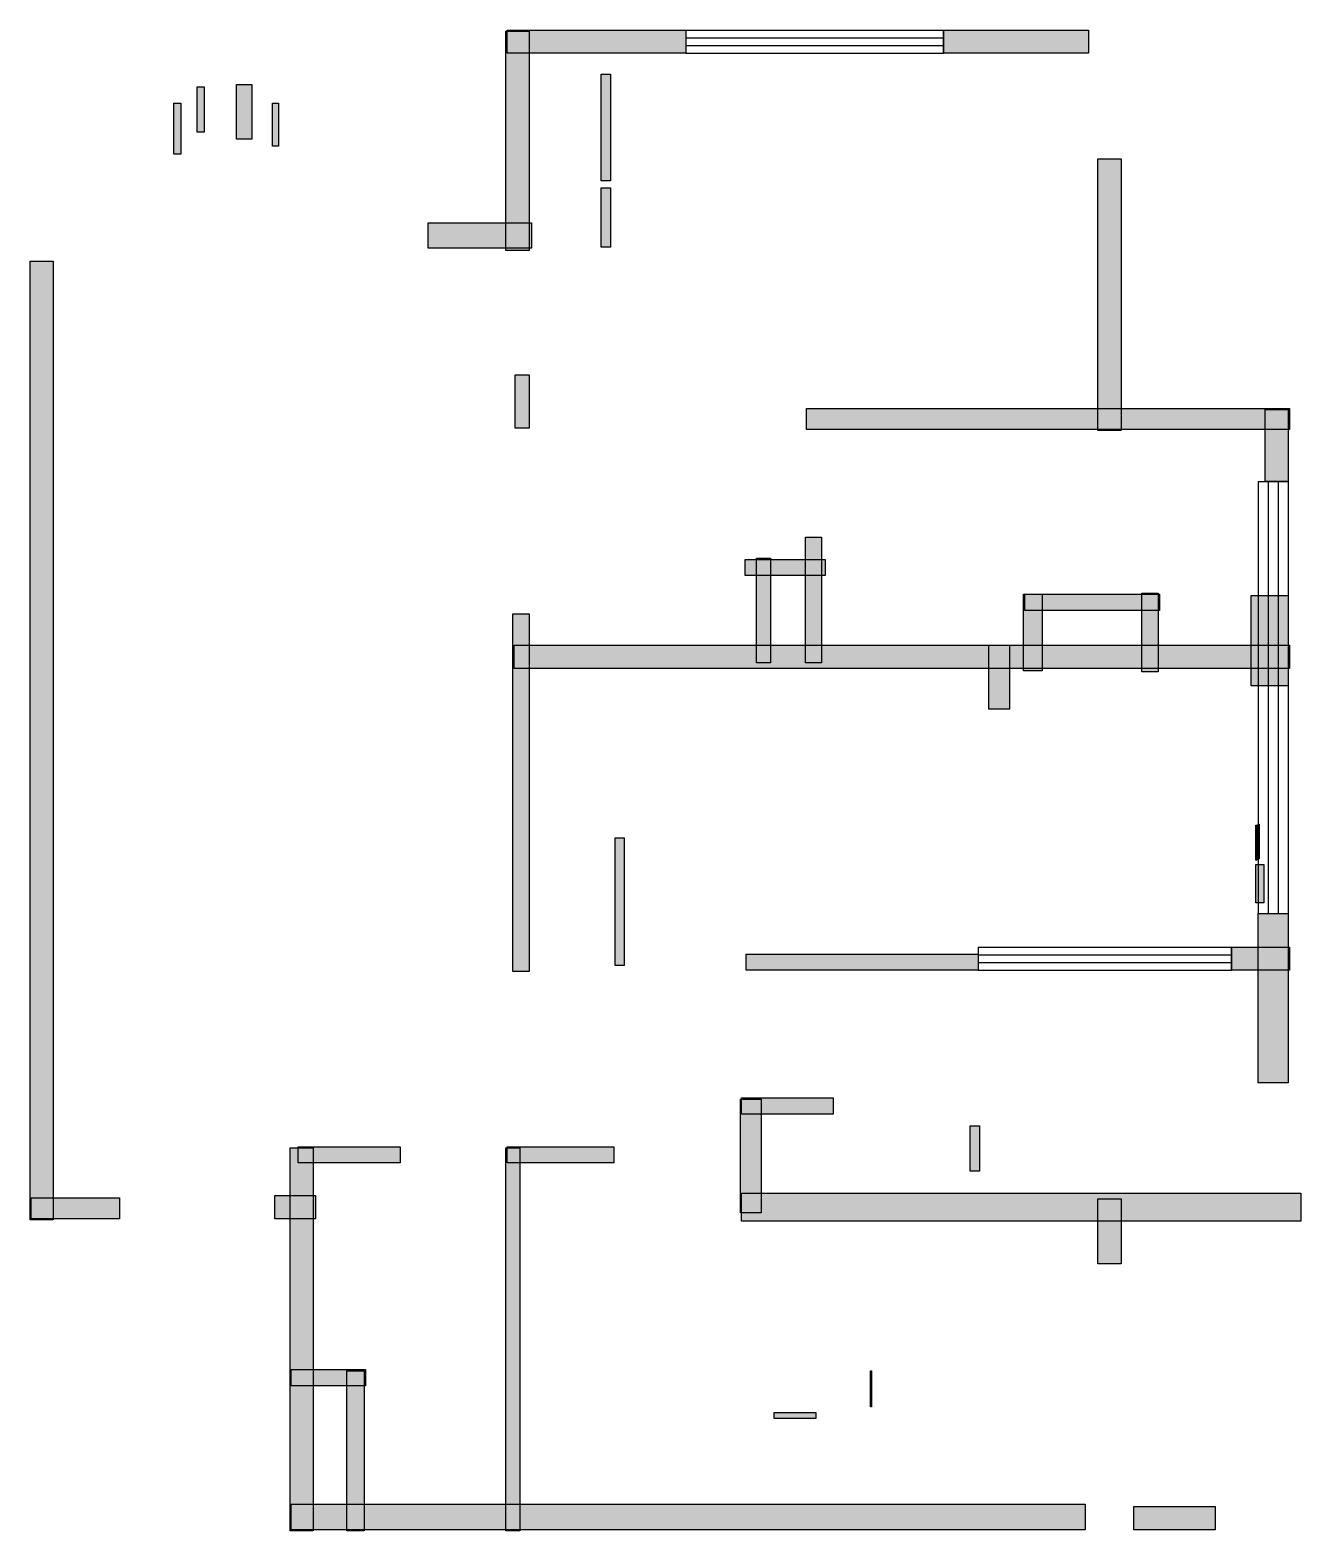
# Model space of a CAD drawing. Header units: millimetres. Extents: x 123 to 9759, y 167 to 11546.
import ezdxf

# ---------------------------------------------------------------- set-up
doc = ezdxf.new("R2010")
doc.units = ezdxf.units.MM
doc.layers.add('WALL', color=7, linetype='Continuous')
doc.layers.add('WINDOW', color=5, linetype='Continuous')

msp = doc.modelspace()

# ---------------------------------------------------------------- hatches: boundary and pattern name
at = {"layer": 'WALL'}
h = msp.add_hatch(color=256, dxfattribs=at)
h.dxf.hatch_style = 1
h.paths.add_polyline_path([(3731.2, 11536.8), (3907.2, 11536.8), (3907.2, 9873.6), (3731.2, 9873.6)])
h = msp.add_hatch(color=256, dxfattribs=at)
h.dxf.hatch_style = 1
h.paths.add_polyline_path([(3740, 11545.6), (5095.2, 11545.6), (5095.2, 11369.6), (3740, 11369.6)])
h = msp.add_hatch(color=256, dxfattribs=at)
h.dxf.hatch_style = 1
h.paths.add_polyline_path([(7048.8, 11545.6), (8148.8, 11545.6), (8148.8, 11369.6), (7048.8, 11369.6)])
h = msp.add_hatch(color=256, dxfattribs=at)
h.dxf.hatch_style = 1
h.paths.add_polyline_path([(4452.8, 11211.2), (4523.2, 11211.2), (4523.2, 10401.6), (4452.8, 10401.6)])
h = msp.add_hatch(color=256, dxfattribs=at)
h.dxf.hatch_style = 1
h.paths.add_polyline_path([(1390.4, 11114.4), (1443.2, 11114.4), (1443.2, 10771.2), (1390.4, 10771.2)])
h = msp.add_hatch(color=256, dxfattribs=at)
h.dxf.hatch_style = 1
h.paths.add_polyline_path([(1689.6, 11132), (1804, 11132), (1804, 10718.4), (1689.6, 10718.4)])
h = msp.add_hatch(color=256, dxfattribs=at)
h.dxf.hatch_style = 1
h.paths.add_polyline_path([(1214.4, 10991.2), (1267.2, 10991.2), (1267.2, 10604), (1214.4, 10604)])
h = msp.add_hatch(color=256, dxfattribs=at)
h.dxf.hatch_style = 1
h.paths.add_polyline_path([(1962.4, 10991.2), (2006.4, 10991.2), (2006.4, 10665.6), (1962.4, 10665.6)])
h = msp.add_hatch(color=256, dxfattribs=at)
h.dxf.hatch_style = 1
h.paths.add_polyline_path([(8219.2, 10568.8), (8395.2, 10568.8), (8395.2, 8509.6), (8219.2, 8509.6)])
h = msp.add_hatch(color=256, dxfattribs=at)
h.dxf.hatch_style = 1
h.paths.add_polyline_path([(4452.8, 10348.8), (4523.2, 10348.8), (4523.2, 9900), (4452.8, 9900)])
h = msp.add_hatch(color=256, dxfattribs=at)
h.dxf.hatch_style = 1
h.paths.add_polyline_path([(3141.6, 10084.8), (3924.8, 10084.8), (3924.8, 9891.2), (3141.6, 9891.2)])
h = msp.add_hatch(color=256, dxfattribs=at)
h.dxf.hatch_style = 1
h.paths.add_polyline_path([(123.2, 9794.4), (299.2, 9794.4), (299.2, 2525.6), (123.2, 2525.6)])
h = msp.add_hatch(color=256, dxfattribs=at)
h.dxf.hatch_style = 1
h.paths.add_polyline_path([(3801.6, 8932), (3907.2, 8932), (3907.2, 8527.2), (3801.6, 8527.2)])
h = msp.add_hatch(color=256, dxfattribs=at)
h.dxf.hatch_style = 1
h.paths.add_polyline_path([(6010.4, 8676.8), (9671.2, 8676.8), (9671.2, 8518.4), (6010.4, 8518.4)])
h = msp.add_hatch(color=256, dxfattribs=at)
h.dxf.hatch_style = 1
h.paths.add_polyline_path([(9486.4, 8668), (9662.4, 8668), (9662.4, 8122.4), (9486.4, 8122.4)])
h = msp.add_hatch(color=256, dxfattribs=at)
h.dxf.hatch_style = 1
h.paths.add_polyline_path([(6001.6, 7700), (6124.8, 7700), (6124.8, 6749.6), (6001.6, 6749.6)])
h = msp.add_hatch(color=256, dxfattribs=at)
h.dxf.hatch_style = 1
h.paths.add_polyline_path([(5544, 7532.8), (6151.2, 7532.8), (6151.2, 7409.6), (5544, 7409.6)])
h = msp.add_hatch(color=256, dxfattribs=at)
h.dxf.hatch_style = 1
h.paths.add_polyline_path([(5632, 7541.6), (5737.6, 7541.6), (5737.6, 6749.6), (5632, 6749.6)])
h = msp.add_hatch(color=256, dxfattribs=at)
h.dxf.hatch_style = 1
h.paths.add_polyline_path([(7656, 7268.8), (7796.8, 7268.8), (7796.8, 6688), (7656, 6688)])
h = msp.add_hatch(color=256, dxfattribs=at)
h.dxf.hatch_style = 1
h.paths.add_polyline_path([(7664.8, 7268.8), (8685.6, 7268.8), (8685.6, 7145.6), (7664.8, 7145.6)])
h = msp.add_hatch(color=256, dxfattribs=at)
h.dxf.hatch_style = 1
h.paths.add_polyline_path([(8553.6, 7277.6), (8676.8, 7277.6), (8676.8, 6679.2), (8553.6, 6679.2)])
h = msp.add_hatch(color=256, dxfattribs=at)
h.dxf.hatch_style = 1
h.paths.add_polyline_path([(9380.8, 7260), (9662.4, 7260), (9662.4, 6573.6), (9380.8, 6573.6)])
h = msp.add_hatch(color=256, dxfattribs=at)
h.dxf.hatch_style = 1
h.paths.add_polyline_path([(3784, 7119.2), (3907.2, 7119.2), (3907.2, 4408.8), (3784, 4408.8)])
h = msp.add_hatch(color=256, dxfattribs=at)
h.dxf.hatch_style = 1
h.paths.add_polyline_path([(3792.8, 6881.6), (9671.2, 6881.6), (9671.2, 6705.6), (3792.8, 6705.6)])
h = msp.add_hatch(color=256, dxfattribs=at)
h.dxf.hatch_style = 1
h.paths.add_polyline_path([(7392, 6881.6), (7550.4, 6881.6), (7550.4, 6397.6), (7392, 6397.6)])
h = msp.add_hatch(color=256, dxfattribs=at)
h.dxf.hatch_style = 1
h.paths.add_polyline_path([(9416, 5517.6), (9424.8, 5517.6), (9424.8, 5253.6), (9416, 5253.6)])
h = msp.add_hatch(color=256, dxfattribs=at)
h.dxf.hatch_style = 1
h.paths.add_polyline_path([(9433.6, 5526.4), (9442.4, 5526.4), (9442.4, 5262.4), (9433.6, 5262.4)])
h = msp.add_hatch(color=256, dxfattribs=at)
h.dxf.hatch_style = 1
h.paths.add_polyline_path([(4558.4, 5420.8), (4628.8, 5420.8), (4628.8, 4452.8), (4558.4, 4452.8)])
h = msp.add_hatch(color=256, dxfattribs=at)
h.dxf.hatch_style = 1
h.paths.add_polyline_path([(9416, 5218.4), (9477.6, 5218.4), (9477.6, 4928), (9416, 4928)])
h = msp.add_hatch(color=256, dxfattribs=at)
h.dxf.hatch_style = 1
h.paths.add_polyline_path([(9433.6, 4848.8), (9662.4, 4848.8), (9662.4, 3564), (9433.6, 3564)])
h = msp.add_hatch(color=256, dxfattribs=at)
h.dxf.hatch_style = 1
h.paths.add_polyline_path([(9231.2, 4593.6), (9671.2, 4593.6), (9671.2, 4417.6), (9231.2, 4417.6)])
h = msp.add_hatch(color=256, dxfattribs=at)
h.dxf.hatch_style = 1
h.paths.add_polyline_path([(5552.8, 4540.8), (7312.8, 4540.8), (7312.8, 4417.6), (5552.8, 4417.6)])
h = msp.add_hatch(color=256, dxfattribs=at)
h.dxf.hatch_style = 1
h.paths.add_polyline_path([(5508.8, 3440.8), (5667.2, 3440.8), (5667.2, 2578.4), (5508.8, 2578.4)])
h = msp.add_hatch(color=256, dxfattribs=at)
h.dxf.hatch_style = 1
h.paths.add_polyline_path([(5517.6, 3449.6), (6212.8, 3449.6), (6212.8, 3326.4), (5517.6, 3326.4)])
h = msp.add_hatch(color=256, dxfattribs=at)
h.dxf.hatch_style = 1
h.paths.add_polyline_path([(7251.2, 3238.4), (7321.6, 3238.4), (7321.6, 2895.2), (7251.2, 2895.2)])
h = msp.add_hatch(color=256, dxfattribs=at)
h.dxf.hatch_style = 1
h.paths.add_polyline_path([(2156, 3080), (2930.4, 3080), (2930.4, 2956.8), (2156, 2956.8)])
h = msp.add_hatch(color=256, dxfattribs=at)
h.dxf.hatch_style = 1
h.paths.add_polyline_path([(3740, 3080), (4549.6, 3080), (4549.6, 2956.8), (3740, 2956.8)])
h = msp.add_hatch(color=256, dxfattribs=at)
h.dxf.hatch_style = 1
h.paths.add_polyline_path([(2094.4, 3071.2), (2270.4, 3071.2), (2270.4, 167.2), (2094.4, 167.2)])
h = msp.add_hatch(color=256, dxfattribs=at)
h.dxf.hatch_style = 1
h.paths.add_polyline_path([(3731.2, 3071.2), (3836.8, 3071.2), (3836.8, 167.2), (3731.2, 167.2)])
h = msp.add_hatch(color=256, dxfattribs=at)
h.dxf.hatch_style = 1
h.paths.add_polyline_path([(132, 2692.8), (800.8, 2692.8), (800.8, 2534.4), (132, 2534.4)])
h = msp.add_hatch(color=256, dxfattribs=at)
h.dxf.hatch_style = 1
h.paths.add_polyline_path([(1980, 2710.4), (2288, 2710.4), (2288, 2534.4), (1980, 2534.4)])
h = msp.add_hatch(color=256, dxfattribs=at)
h.dxf.hatch_style = 1
h.paths.add_polyline_path([(5517.6, 2728), (9759.2, 2728), (9759.2, 2516.8), (5517.6, 2516.8)])
h = msp.add_hatch(color=256, dxfattribs=at)
h.dxf.hatch_style = 1
h.paths.add_polyline_path([(8219.2, 2684), (8395.2, 2684), (8395.2, 2191.2), (8219.2, 2191.2)])
h = msp.add_hatch(color=256, dxfattribs=at)
h.dxf.hatch_style = 1
h.paths.add_polyline_path([(2103.2, 1390.4), (2666.4, 1390.4), (2666.4, 1267.2), (2103.2, 1267.2)])
h = msp.add_hatch(color=256, dxfattribs=at)
h.dxf.hatch_style = 1
h.paths.add_polyline_path([(2525.6, 1381.6), (2657.6, 1381.6), (2657.6, 167.2), (2525.6, 167.2)])
h = msp.add_hatch(color=256, dxfattribs=at)
h.dxf.hatch_style = 1
h.paths.add_polyline_path([(6494.4, 1381.6), (6503.2, 1381.6), (6503.2, 1108.8), (6494.4, 1108.8)])
h = msp.add_hatch(color=256, dxfattribs=at)
h.dxf.hatch_style = 1
h.paths.add_polyline_path([(5764, 1064.8), (6080.8, 1064.8), (6080.8, 1020.8), (5764, 1020.8)])
h = msp.add_hatch(color=256, dxfattribs=at)
h.dxf.hatch_style = 1
h.paths.add_polyline_path([(2103.2, 369.6), (8122.4, 369.6), (8122.4, 176), (2103.2, 176)])
h = msp.add_hatch(color=256, dxfattribs=at)
h.dxf.hatch_style = 1
h.paths.add_polyline_path([(8492, 352), (9108, 352), (9108, 176), (8492, 176)])

# ---------------------------------------------------------------- linework, layer by layer
for points in [[(3731.2, 11536.8), (3907.2, 11536.8), (3907.2, 9873.6), (3731.2, 9873.6)], [(3740, 11545.6), (5095.2, 11545.6), (5095.2, 11369.6), (3740, 11369.6)], [(7048.8, 11545.6), (8148.8, 11545.6), (8148.8, 11369.6), (7048.8, 11369.6)], [(4452.8, 11211.2), (4523.2, 11211.2), (4523.2, 10401.6), (4452.8, 10401.6)], [(1390.4, 11114.4), (1443.2, 11114.4), (1443.2, 10771.2), (1390.4, 10771.2)], [(1689.6, 11132), (1804, 11132), (1804, 10718.4), (1689.6, 10718.4)], [(1214.4, 10991.2), (1267.2, 10991.2), (1267.2, 10604), (1214.4, 10604)], [(1962.4, 10991.2), (2006.4, 10991.2), (2006.4, 10665.6), (1962.4, 10665.6)], [(8219.2, 10568.8), (8395.2, 10568.8), (8395.2, 8509.6), (8219.2, 8509.6)], [(4452.8, 10348.8), (4523.2, 10348.8), (4523.2, 9900), (4452.8, 9900)], [(3141.6, 10084.8), (3924.8, 10084.8), (3924.8, 9891.2), (3141.6, 9891.2)], [(123.2, 9794.4), (299.2, 9794.4), (299.2, 2525.6), (123.2, 2525.6)], [(3801.6, 8932), (3907.2, 8932), (3907.2, 8527.2), (3801.6, 8527.2)], [(6010.4, 8676.8), (9671.2, 8676.8), (9671.2, 8518.4), (6010.4, 8518.4)], [(9486.4, 8668), (9662.4, 8668), (9662.4, 8122.4), (9486.4, 8122.4)], [(6001.6, 7700), (6124.8, 7700), (6124.8, 6749.6), (6001.6, 6749.6)], [(5544, 7532.8), (6151.2, 7532.8), (6151.2, 7409.6), (5544, 7409.6)], [(5632, 7541.6), (5737.6, 7541.6), (5737.6, 6749.6), (5632, 6749.6)], [(7656, 7268.8), (7796.8, 7268.8), (7796.8, 6688), (7656, 6688)], [(7664.8, 7268.8), (8685.6, 7268.8), (8685.6, 7145.6), (7664.8, 7145.6)], [(8553.6, 7277.6), (8676.8, 7277.6), (8676.8, 6679.2), (8553.6, 6679.2)], [(9380.8, 7260), (9662.4, 7260), (9662.4, 6573.6), (9380.8, 6573.6)], [(3784, 7119.2), (3907.2, 7119.2), (3907.2, 4408.8), (3784, 4408.8)], [(3792.8, 6881.6), (9671.2, 6881.6), (9671.2, 6705.6), (3792.8, 6705.6)], [(7392, 6881.6), (7550.4, 6881.6), (7550.4, 6397.6), (7392, 6397.6)], [(9416, 5517.6), (9424.8, 5517.6), (9424.8, 5253.6), (9416, 5253.6)], [(9433.6, 5526.4), (9442.4, 5526.4), (9442.4, 5262.4), (9433.6, 5262.4)], [(4558.4, 5420.8), (4628.8, 5420.8), (4628.8, 4452.8), (4558.4, 4452.8)], [(9416, 5218.4), (9477.6, 5218.4), (9477.6, 4928), (9416, 4928)], [(9433.6, 4848.8), (9662.4, 4848.8), (9662.4, 3564), (9433.6, 3564)], [(9231.2, 4593.6), (9671.2, 4593.6), (9671.2, 4417.6), (9231.2, 4417.6)], [(5552.8, 4540.8), (7312.8, 4540.8), (7312.8, 4417.6), (5552.8, 4417.6)], [(5508.8, 3440.8), (5667.2, 3440.8), (5667.2, 2578.4), (5508.8, 2578.4)], [(5517.6, 3449.6), (6212.8, 3449.6), (6212.8, 3326.4), (5517.6, 3326.4)], [(7251.2, 3238.4), (7321.6, 3238.4), (7321.6, 2895.2), (7251.2, 2895.2)], [(2156, 3080), (2930.4, 3080), (2930.4, 2956.8), (2156, 2956.8)], [(3740, 3080), (4549.6, 3080), (4549.6, 2956.8), (3740, 2956.8)], [(2094.4, 3071.2), (2270.4, 3071.2), (2270.4, 167.2), (2094.4, 167.2)], [(3731.2, 3071.2), (3836.8, 3071.2), (3836.8, 167.2), (3731.2, 167.2)], [(132, 2692.8), (800.8, 2692.8), (800.8, 2534.4), (132, 2534.4)], [(1980, 2710.4), (2288, 2710.4), (2288, 2534.4), (1980, 2534.4)], [(5517.6, 2728), (9759.2, 2728), (9759.2, 2516.8), (5517.6, 2516.8)], [(8219.2, 2684), (8395.2, 2684), (8395.2, 2191.2), (8219.2, 2191.2)], [(2103.2, 1390.4), (2666.4, 1390.4), (2666.4, 1267.2), (2103.2, 1267.2)], [(2525.6, 1381.6), (2657.6, 1381.6), (2657.6, 167.2), (2525.6, 167.2)], [(6494.4, 1381.6), (6503.2, 1381.6), (6503.2, 1108.8), (6494.4, 1108.8)], [(5764, 1064.8), (6080.8, 1064.8), (6080.8, 1020.8), (5764, 1020.8)], [(2103.2, 369.6), (8122.4, 369.6), (8122.4, 176), (2103.2, 176)], [(8492, 352), (9108, 352), (9108, 176), (8492, 176)]]:
    msp.add_lwpolyline(points, close=True, dxfattribs=at)
at = {"layer": 'WINDOW'}
for p, q in [((5095.2, 11545.6), (7048.8, 11545.6)), ((5095.2, 11545.6), (5095.2, 11369.6)), ((7048.8, 11545.6), (7048.8, 11369.6)), ((5095.2, 11486.9), (7048.8, 11486.9)), ((5095.2, 11428.3), (7048.8, 11428.3)), ((5095.2, 11369.6), (7048.8, 11369.6)), ((9433.6, 8122.4), (9433.6, 4848.8)), ((9433.6, 8122.4), (9662.4, 8122.4)), ((9509.9, 8122.4), (9509.9, 4848.8)), ((9586.1, 8122.4), (9586.1, 4848.8)), ((9662.4, 8122.4), (9662.4, 4848.8)), ((9433.6, 4848.8), (9662.4, 4848.8)), ((7312.8, 4593.6), (9231.2, 4593.6)), ((7312.8, 4593.6), (7312.8, 4417.6)), ((9231.2, 4593.6), (9231.2, 4417.6)), ((7312.8, 4534.9), (9231.2, 4534.9)), ((7312.8, 4476.3), (9231.2, 4476.3)), ((7312.8, 4417.6), (9231.2, 4417.6))]:
    msp.add_line(p, q, dxfattribs=at)

doc.saveas('drawing.dxf')
